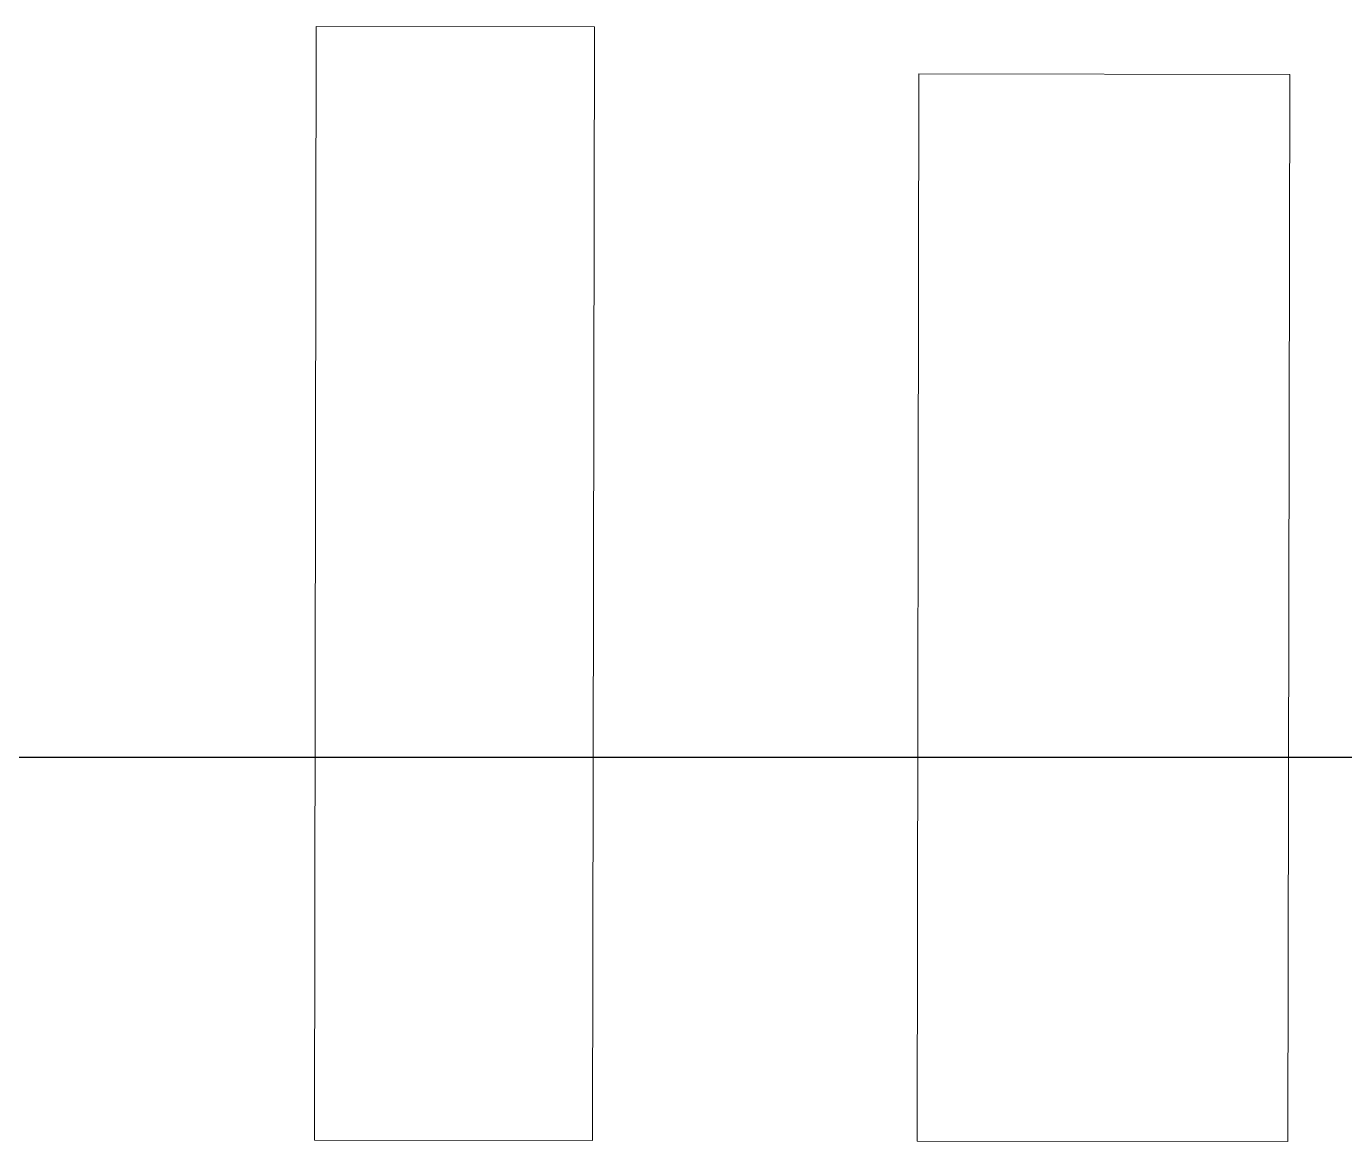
# Model space of a CAD drawing. Header units: inches. Extents: x -12418 to 472786, y -29325 to 19878.
# Drawn here: x 48346.1 to 48442.9, y -11428.2 to -11346.3 of the extents above; entities that cross this region are included whole.
import ezdxf

# ---------------------------------------------------------------- set-up
doc = ezdxf.new("R2010")
doc.units = ezdxf.units.IN
doc.header["$LTSCALE"] = 25
doc.header["$MEASUREMENT"] = 0
doc.linetypes.add('DASHDOT', pattern=[25.4, 12.7, -6.35, 0, -6.35])
doc.layers.add('00-Ground Floor$0$False Ceiling', color=251, linetype='Continuous')
doc.layers.add('00-Ground Floor$0$LOADING', color=253, linetype='Continuous', lineweight=5)
doc.layers.add('E-LITE-CLNG-CNDT', color=6, linetype='DASHDOT', lineweight=35)

# ---------------------------------------------------------------- blocks, each defined once
blk = doc.blocks.new('00-Ground Floor$0$workstation')
at = {"layer": '00-Ground Floor$0$LOADING'}
for p, q in [((2834.2123, -1038.1667, 0), (2834.2252, -1030.3298, 0)), ((2834.2252, -1030.3298, 0), (2836.9493, -1030.3343, 0)), ((2836.9493, -1030.3343, 0), (2836.9363, -1038.1712, 0)), ((2839.3329, -1030.3382, 0), (2839.3193, -1038.5159, 0)), ((2841.3759, -1030.3416, 0), (2839.3329, -1030.3382, 0)), ((2841.3624, -1038.5193, 0), (2841.3759, -1030.3416, 0)), ((2836.9363, -1038.1712, 0), (2834.2123, -1038.1667, 0)), ((2839.3193, -1038.5159, 0), (2841.3624, -1038.5193, 0))]:
    blk.add_line(p, q, dxfattribs=at)
blk = doc.blocks.new('00-Ground Floor$0$A$Ce9e1c4c3')
at = {"layer": '00-Ground Floor$0$False Ceiling', "color": 254, "linetype": 'Continuous'}
blk.add_line((-55042.472, -11400), (-51182.071, -11400), dxfattribs=at)
blk = doc.blocks.new('00-Ground Floor')
at = {"layer": '00-Ground Floor$0$False Ceiling', "color": 254}
blk.add_blockref('00-Ground Floor$0$A$Ce9e1c4c3', (100000, 0), dxfattribs=at)
at = {"layer": '00-Ground Floor$0$LOADING', "xscale": 10, "yscale": 10, "zscale": 10, "rotation": 180}
blk.add_blockref('00-Ground Floor$0$workstation', (76780.983, -21731.527, 0), dxfattribs=at)

msp = doc.modelspace()

# ---------------------------------------------------------------- block references
at = {"layer": 'E-LITE-CLNG-CNDT'}
msp.add_blockref('00-Ground Floor', (0, 0), dxfattribs=at)

doc.saveas('drawing.dxf')
